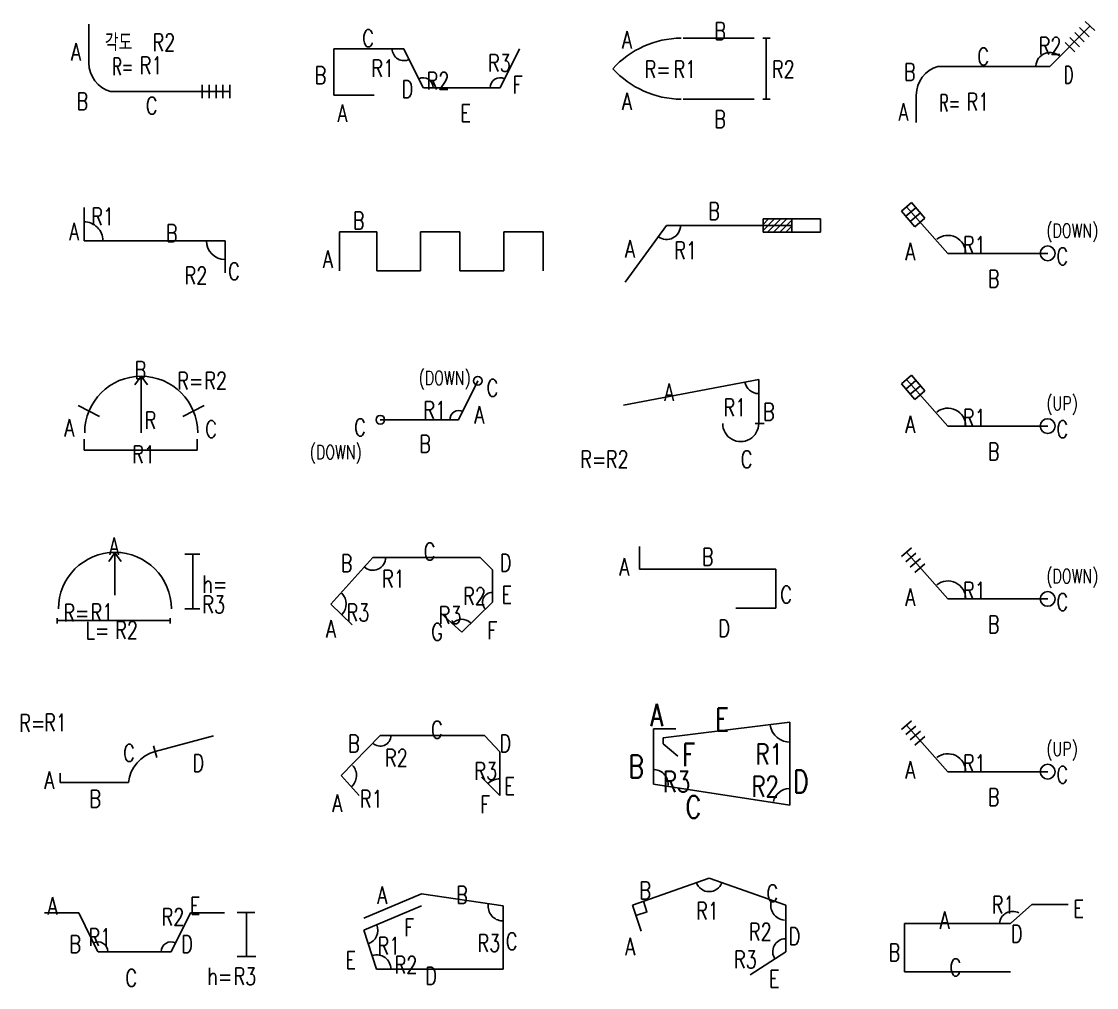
# Model space of a CAD drawing. Header units: millimetres. Extents: x -0.4 to 11.6, y -0.2 to 49.8.
# Drawn here: x 5.21 to 8.321, y 46.836 to 49.632 of the extents above; entities that cross this region are included whole.
import ezdxf
from ezdxf.enums import TextEntityAlignment as Align

# ---------------------------------------------------------------- set-up
doc = ezdxf.new("R2010")
doc.units = ezdxf.units.MM
for name, color, linetype in [('DIM', 7, 'Continuous'), ('SHOP', 2, 'Continuous'), ('TEXT', 3, 'Continuous'), ('TEXTSHOP', 3, 'Continuous')]:
    doc.layers.add(name, color=color, linetype=linetype)
doc.styles.add('ROMANS', font='romans.shx', dxfattribs={"width": 0.75, "bigfont": 'whgtxt.shx'})

# ---------------------------------------------------------------- blocks, each defined once
blk = doc.blocks.new('SSBAR_SHP_795')
at = {"color": 0}
for p, q in [((0.2341, 0.0535), (0.2852, 0.0535)), ((0.2611, -0.0725), (0.2611, 0.0538)), ((0.2341, -0.0735), (0.2881, -0.0735))]:
    blk.add_line(p, q, dxfattribs=at)
for centre, start, end in [((-0.1691, -0.0602), 359.9469, 116.1324), ((0.0427, -0.0602), 63.8676, 180.0531)]:
    blk.add_arc(centre, 0.0288, start, end, dxfattribs=at)
at = {"layer": 'SHOP', "color": 2}
for p, q in [((-0.3237, 0.0524), (-0.2248, 0.0524)), ((-0.2248, 0.0524), (-0.1691, -0.0602)), ((0.0984, 0.0524), (0.0427, -0.0602)), ((0.1973, 0.0524), (0.0984, 0.0524)), ((-0.1686, -0.0602), (0.0427, -0.0602))]:
    blk.add_line(p, q, dxfattribs=at)
at = {"layer": 'TEXTSHOP', "color": 4, "style": 'ROMANS', "width": 0.75}
blk.add_text('h=', height=0.05, dxfattribs=at).set_placement((0.1476, -0.1563))
for tag, p in [('A', (-0.3002, 0.0477)), ('C', (-0.0728, -0.1608))]:
    blk.add_attdef(tag, text='', height=0.05, dxfattribs=at).set_placement(p, align=Align.CENTER)
for tag, p in [('E', (0.0971, 0.0477)), ('R1', (-0.1963, -0.0429)), ('D', (0.0723, -0.063)), ('R3', (0.2235, -0.1563))]:
    blk.add_attdef(tag, p, '', height=0.05, dxfattribs=at)
for tag, p in [('R2', (0.0812, 0.0154)), ('B', (-0.2179, -0.0628))]:
    blk.add_attdef(tag, text='', height=0.05, dxfattribs=at).set_placement(p, align=Align.RIGHT)
blk = doc.blocks.new('SSBAR_SHP_796')
at = {"color": 2}
for p, q in [((-0.0033, 0.0198), (0.165, 0.0646)), ((-0.2782, -0.0701), (-0.2782, -0.0434)), ((-0.081, -0.0701), (-0.2782, -0.0701))]:
    blk.add_line(p, q, dxfattribs=at)
at = {"color": 40}
blk.add_line((-0.0078, 0.0359), (0.0016, 0.0022), dxfattribs=at)
at = {"color": 2}
blk.add_arc((0.0258, -0.0839), 0.1077, 105.6786, 172.6762, dxfattribs=at)
at = {"layer": 'TEXTSHOP', "color": 4, "style": 'ROMANS', "width": 0.75}
blk.add_text('R=', height=0.05, dxfattribs=at).set_placement((-0.3212, 0.0766), align=Align.RIGHT)
for tag, p in [('R1', (-0.3247, 0.078)), ('D', (0.1046, -0.0391))]:
    blk.add_attdef(tag, p, '', height=0.05, dxfattribs=at)
for tag, p in [('C', (-0.0624, -0.0096)), ('A', (-0.295, -0.0883))]:
    blk.add_attdef(tag, text='', height=0.05, dxfattribs=at).set_placement(p, align=Align.RIGHT)
blk.add_attdef('B', text='', height=0.05, dxfattribs=at).set_placement((-0.1769, -0.1423), align=Align.CENTER)
blk = doc.blocks.new('SSBAR_SHP_797')
at = {"color": 0}
for p, q in [((-0.1199, 0.0946), (-0.138, 0.0696)), ((-0.1199, -0.0283), (-0.1199, 0.0946)), ((-0.1199, 0.0946), (-0.1018, 0.0696))]:
    blk.add_line(p, q, dxfattribs=at)
at = {"color": 40}
for p, q in [((0.0826, 0.0902), (0.126, 0.0902)), ((0.1057, 0.0902), (0.1057, -0.0675)), ((0.0826, -0.0675), (0.126, -0.0675)), ((-0.287, -0.0945), (-0.287, -0.11)), ((-0.287, -0.1016), (0.04, -0.1016)), ((0.04, -0.0945), (0.04, -0.11))]:
    blk.add_line(p, q, dxfattribs=at)
blk.add_arc((-0.1199, -0.0678), 0.1635, 0, 180, dxfattribs=at)
at = {"layer": 'TEXTSHOP', "color": 4, "style": 'ROMANS', "width": 0.75}
for s, p in [('h=', (0.1332, -0.0215)), ('R=', (-0.2689, -0.1041)), ('L=    ', (-0.2051, -0.1554))]:
    blk.add_text(s, height=0.05, dxfattribs=at).set_placement(p)
blk.add_attdef('A', text='', height=0.05, dxfattribs=at).set_placement((-0.1221, 0.0884), align=Align.CENTER)
for tag, p in [('R3', (0.1332, -0.0805)), ('R1', (-0.1907, -0.1032)), ('R2', (-0.1193, -0.1543))]:
    blk.add_attdef(tag, p, '', height=0.05, dxfattribs=at)
blk = doc.blocks.new('SSBAR_SHP_798')
at = {"color": 0}
for q in [(-0.062, 0.0801), (-0.0258, 0.0801)]:
    blk.add_line((-0.0439, 0.1051), q, dxfattribs=at)
at = {"color": 7}
blk.add_line((-0.0439, -0.0581), (-0.0439, 0.1051), dxfattribs=at)
at = {"color": 40}
for p, q in [((-0.1643, -0.0112), (-0.2261, 0.0203)), ((0.0764, -0.0112), (0.1383, 0.0203)), ((-0.2091, -0.077), (-0.2091, -0.1087)), ((0.1185, -0.077), (0.1185, -0.1087)), ((-0.2091, -0.1087), (0.1185, -0.1087))]:
    blk.add_line(p, q, dxfattribs=at)
blk.add_arc((-0.0439, -0.0581), 0.1635, 0, 180, dxfattribs=at)
at = {"layer": 'TEXTSHOP', "color": 4, "style": 'ROMANS', "width": 0.75}
blk.add_text('R=', height=0.05, dxfattribs=at).set_placement((0.0606, 0.0667))
blk.add_text('R', height=0.05, dxfattribs=at).set_placement((-0.0172, 0.0028), align=Align.TOP_CENTER)
for tag, p in [('B', (-0.0461, 0.0982)), ('R1', (-0.0368, -0.1458))]:
    blk.add_attdef(tag, text='', height=0.05, dxfattribs=at).set_placement(p, align=Align.CENTER)
for tag, p in [('R2', (0.1388, 0.0676)), ('C', (0.1417, -0.0728))]:
    blk.add_attdef(tag, p, '', height=0.05, dxfattribs=at)
blk.add_attdef('A', text='', height=0.05, dxfattribs=at).set_placement((-0.2371, -0.0688), align=Align.RIGHT)
blk = doc.blocks.new('SSBAR_SHP_799')
at = {"color": 40}
for p, q in [((-0.2093, -0.0024), (-0.2093, 0.0932)), ((0.1993, -0.0024), (0.1993, -0.0954))]:
    blk.add_line(p, q, dxfattribs=at)
for centre, start, end in [((-0.2093, -0.0024), 0.0221, 90.0292), ((0.1993, -0.0024), 180.0221, 269.5539)]:
    blk.add_arc(centre, 0.0546, start, end, dxfattribs=at)
at = {"layer": 'SHOP', "color": 2}
blk.add_line((-0.2093, -0.0024), (0.1993, -0.0024), dxfattribs=at)
at = {"layer": 'TEXTSHOP', "color": 4, "style": 'ROMANS', "width": 0.75}
for tag, p in [('R1', (-0.1884, 0.0424)), ('C', (0.2079, -0.1161))]:
    blk.add_attdef(tag, p, '', height=0.05, dxfattribs=at)
for tag, p in [('A', (-0.2234, -0.0005)), ('R2', (0.1477, -0.1283))]:
    blk.add_attdef(tag, text='', height=0.05, dxfattribs=at).set_placement(p, align=Align.RIGHT)
blk.add_attdef('B', text='', height=0.05, dxfattribs=at).set_placement((0.0447, -0.0056), align=Align.CENTER)
blk = doc.blocks.new('SSBAR_SHP_800')
at = {"color": 40}
for p, q in [((0.1328, -0.0514), (0.1328, -0.0898)), ((0.1528, -0.0514), (0.1528, -0.0898)), ((0.1728, -0.0514), (0.1728, -0.0898)), ((0.1928, -0.0514), (0.1928, -0.0898)), ((0.2128, -0.0514), (0.2128, -0.0898))]:
    blk.add_line(p, q, dxfattribs=at)
at = {"color": 2}
blk.add_arc((-0.1094, 0.0119), 0.0858, 180, 254.2351, dxfattribs=at)
at = {"layer": 'SHOP', "color": 2}
for p, q in [((-0.1952, 0.0119), (-0.1952, 0.1245)), ((-0.1327, -0.0706), (0.2128, -0.0706))]:
    blk.add_line(p, q, dxfattribs=at)
at = {"layer": 'TEXTSHOP', "color": 4, "style": 'ROMANS', "width": 0.75}
blk.add_text('각도', height=0.05, dxfattribs=at).set_placement((-0.1489, 0.0463))
at = {"layer": 'TEXTSHOP', "color": 4, "style": 'ROMANS', "width": 0.6}
blk.add_text('R=', height=0.05, dxfattribs=at).set_placement((-0.097, -0.0236), align=Align.CENTER)
at = {"layer": 'TEXTSHOP', "color": 4, "style": 'ROMANS', "width": 0.75}
for tag, p in [('R2', (-0.0112, 0.0463)), ('R1', (-0.0482, -0.0201))]:
    blk.add_attdef(tag, p, '', height=0.05, dxfattribs=at)
for tag, p in [('A', (-0.2179, 0.019)), ('B', (-0.1972, -0.1241))]:
    blk.add_attdef(tag, text='', height=0.05, dxfattribs=at).set_placement(p, align=Align.RIGHT)
at = {"layer": 'TEXTSHOP', "color": 30, "true_color": 0xf8991e, "style": 'ROMANS', "width": 0.75}
blk.add_attdef('COUPLER1', text='', height=0.05, dxfattribs=at).set_placement((0.2021, 0.0098), align=Align.TOP_CENTER)
at = {"layer": 'TEXTSHOP', "color": 4, "style": 'ROMANS', "width": 0.75}
blk.add_attdef('C', text='', height=0.05, dxfattribs=at).set_placement((-0.0134, -0.1367), align=Align.CENTER)
blk = doc.blocks.new('SSBAR_SHP_895')
at = {"color": 7}
for centre, radius, start, end in [((0.2038, 0.0724), 0.0435, 173.5779, 266.1538), ((-0.1623, -0.1102), 0.0411, 0.4071, 106.959)]:
    blk.add_arc(centre, radius, start, end, dxfattribs=at)
at = {"layer": 'DIM', "color": 7}
blk.add_arc((-0.1998, 0.002), 0.0409, 287.6237, 22.77, dxfattribs=at)
at = {"layer": 'SHOP', "color": 2}
for p, q in [((-0.0321, 0.1076), (-0.1998, 0.0372)), ((-0.0321, 0.0724), (-0.1998, 0.002)), ((0.2038, 0.0724), (0.2038, -0.1102)), ((-0.1998, 0.002), (-0.1623, -0.1102)), ((-0.1623, -0.1102), (0.2038, -0.1102))]:
    blk.add_line(p, q, dxfattribs=at)
at = {"layer": 'SHOP'}
blk.add_line((-0.0321, 0.1076), (0.2038, 0.0724), dxfattribs=at)
at = {"layer": 'TEXTSHOP', "color": 4, "style": 'ROMANS', "width": 0.75}
for tag, p in [('A', (-0.1317, 0.079)), ('E', (-0.2218, -0.1098))]:
    blk.add_attdef(tag, text='', height=0.05, dxfattribs=at).set_placement(p, align=Align.RIGHT)
for tag, p in [('B', (0.0677, 0.0793)), ('F', (-0.0827, -0.0147)), ('R1', (-0.1598, -0.0679)), ('C', (0.2117, -0.0549)), ('R2', (-0.1104, -0.1232))]:
    blk.add_attdef(tag, p, '', height=0.05, dxfattribs=at)
for tag, p in [('R3', (0.1624, -0.06)), ('D', (-0.0048, -0.155))]:
    blk.add_attdef(tag, text='', height=0.05, dxfattribs=at).set_placement(p, align=Align.CENTER)
blk = doc.blocks.new('SSBAR_SHP_896')
at = {"color": 40}
for p, q in [((-0.152, 0.0654), (-0.2647, -0.0499)), ((-0.152, 0.0654), (0.1496, 0.0654)), ((0.1496, 0.0654), (0.1938, 0.0189)), ((0.1938, 0.0189), (0.1938, -0.1082)), ((-0.2647, -0.0499), (-0.2132, -0.108)), ((0.1938, -0.1082), (0.1408, -0.0551))]:
    blk.add_line(p, q, dxfattribs=at)
for centre, radius, start, end in [((-0.152, 0.0654), 0.0306, 224.8064, 0.9791), ((-0.2647, -0.0499), 0.044, 311.3679, 41.6134), ((0.1938, -0.1082), 0.0485, 89.2246, 134.2744)]:
    blk.add_arc(centre, radius, start, end, dxfattribs=at)
at = {"layer": 'TEXTSHOP', "color": 4, "style": 'ROMANS', "width": 0.75}
blk.add_attdef('C', text='', height=0.05, dxfattribs=at).set_placement((0.012, 0.0575), align=Align.CENTER)
for tag, p in [('B', (-0.2113, 0.0173)), ('R3', (0.1864, -0.0622)), ('A', (-0.2615, -0.1553)), ('F', (0.1664, -0.1592))]:
    blk.add_attdef(tag, text='', height=0.05, dxfattribs=at).set_placement(p, align=Align.RIGHT)
for tag, p in [('D', (0.1932, 0.0179)), ('R2', (-0.138, -0.024)), ('E', (0.2071, -0.1059)), ('R1', (-0.2106, -0.1428))]:
    blk.add_attdef(tag, p, '', height=0.05, dxfattribs=at)
blk = doc.blocks.new('SSBAR_SHP_897')
at = {"color": 40}
for p, q in [((-0.1731, 0.0808), (-0.295, -0.0538)), ((-0.1731, 0.0808), (0.1373, 0.0808)), ((0.1373, 0.0808), (0.1727, 0.0455)), ((0.1727, 0.0455), (0.1727, -0.0487)), ((-0.295, -0.0538), (-0.2335, -0.1141)), ((0.1727, -0.0487), (0.0839, -0.135)), ((0.0839, -0.135), (0.024, -0.0811))]:
    blk.add_line(p, q, dxfattribs=at)
for centre, radius, start, end in [((-0.1731, 0.0808), 0.0369, 224.8064, 0.9791), ((-0.295, -0.0538), 0.0445, 316.3525, 44.9797), ((0.1727, -0.0487), 0.0287, 90.1325, 225.5372), ((0.0839, -0.135), 0.0369, 46.1253, 137.6396)]:
    blk.add_arc(centre, radius, start, end, dxfattribs=at)
at = {"layer": 'TEXTSHOP', "color": 4, "style": 'ROMANS', "width": 0.75}
blk.add_attdef('C', text='', height=0.05, dxfattribs=at).set_placement((-0.0092, 0.073), align=Align.CENTER)
for tag, p in [('B', (-0.2324, 0.0391)), ('R2', (0.1539, -0.0561)), ('R3', (0.0832, -0.1108)), ('A', (-0.2799, -0.151)), ('G', (0.0297, -0.1596))]:
    blk.add_attdef(tag, text='', height=0.05, dxfattribs=at).set_placement(p, align=Align.RIGHT)
for tag, p in [('D', (0.1942, 0.0406)), ('R1', (-0.1468, -0.0057)), ('E', (0.1992, -0.0522)), ('R3', (-0.2493, -0.1037)), ('F', (0.1583, -0.1554))]:
    blk.add_attdef(tag, p, '', height=0.05, dxfattribs=at)
blk = doc.blocks.new('SSBAR_SHP_898')
at = {"color": 40}
for centre in [(0.1304, 0.0921), (-0.1517, -0.0204)]:
    blk.add_circle(centre, 0.0125, dxfattribs=at)
at = {"color": 0}
blk.add_arc((0.0761, -0.0204), 0.0266, 63.4205, 182.3844, dxfattribs=at)
at = {"layer": 'SHOP', "color": 2}
for p, q in [((0.1304, 0.0921), (0.0746, -0.0204)), ((0.0742, -0.0204), (-0.1517, -0.0204))]:
    blk.add_line(p, q, dxfattribs=at)
at = {"layer": 'TEXT', "color": 4, "style": 'ROMANS', "width": 0.75}
for p in [(0.1095, 0.0805), (-0.2055, -0.1343)]:
    blk.add_text('(DOWN)', height=0.04, dxfattribs=at).set_placement(p, align=Align.RIGHT)
blk.add_attdef('C', (0.156, 0.0467), '', height=0.05, dxfattribs=at)
blk.add_attdef('C', text='', height=0.05, dxfattribs=at).set_placement((-0.1937, -0.0676), align=Align.RIGHT)
at = {"layer": 'TEXTSHOP', "color": 4, "style": 'ROMANS', "width": 0.75}
blk.add_attdef('R1', text='', height=0.05, dxfattribs=at).set_placement((0.0389, -0.0177), align=Align.RIGHT)
blk.add_attdef('A', (0.1206, -0.0312), '', height=0.05, dxfattribs=at)
blk.add_attdef('B', text='', height=0.05, dxfattribs=at).set_placement((-0.022, -0.1153), align=Align.CENTER)
blk = doc.blocks.new('SSBAR_SHP_899')
at = {"color": 2}
for p, q in [((-0.2696, 0.0228), (-0.2696, -0.0897)), ((-0.1622, -0.0897), (-0.1622, 0.0228)), ((-0.0352, -0.0897), (-0.0352, 0.0228)), ((0.0785, 0.0228), (0.0785, -0.0897)), ((0.2056, -0.0897), (0.2056, 0.0228)), ((0.3193, 0.0228), (0.3193, -0.0897))]:
    blk.add_line(p, q, dxfattribs=at)
at = {"layer": 'SHOP', "color": 2}
for p, q in [((-0.2696, 0.0228), (-0.1622, 0.0228)), ((0.0785, 0.0228), (-0.0352, 0.0228)), ((0.3193, 0.0228), (0.2056, 0.0228)), ((-0.1622, -0.0897), (-0.0352, -0.0897)), ((0.0785, -0.0897), (0.2056, -0.0897))]:
    blk.add_line(p, q, dxfattribs=at)
at = {"layer": 'TEXTSHOP', "color": 4, "style": 'ROMANS', "width": 0.75}
blk.add_attdef('B', text='', height=0.05, dxfattribs=at).set_placement((-0.2145, 0.0307), align=Align.CENTER)
blk.add_attdef('A', text='', height=0.05, dxfattribs=at).set_placement((-0.2887, -0.0805), align=Align.RIGHT)
blk = doc.blocks.new('SSBAR_SHP_900')
at = {"color": 2}
for p, q in [((-0.2862, 0.0528), (-0.2862, -0.0811)), ((-0.2862, -0.0811), (-0.1699, -0.0811))]:
    blk.add_line(p, q, dxfattribs=at)
at = {"color": 7}
blk.add_arc((-0.0832, 0.0528), 0.0342, 180.1112, 297.9151, dxfattribs=at)
at = {"color": 0}
for centre, start, end in [((-0.0275, -0.0598), 359.9469, 116.1324), ((0.195, -0.0598), 63.8676, 180.0531)]:
    blk.add_arc(centre, 0.0288, start, end, dxfattribs=at)
at = {"layer": 'SHOP', "color": 2}
for p, q in [((-0.2862, 0.0528), (-0.0832, 0.0528)), ((-0.0832, 0.0528), (-0.0275, -0.0598)), ((0.2508, 0.0528), (0.195, -0.0598)), ((-0.027, -0.0598), (0.195, -0.0598))]:
    blk.add_line(p, q, dxfattribs=at)
at = {"layer": 'TEXTSHOP', "color": 4, "style": 'ROMANS', "width": 0.75}
for tag, p in [('C', (-0.1869, 0.0584)), ('E', (0.0949, -0.1585))]:
    blk.add_attdef(tag, text='', height=0.05, dxfattribs=at).set_placement(p, align=Align.CENTER)
for tag, p in [('R3', (0.2259, -0.0132)), ('B', (-0.3078, -0.0488)), ('R1', (-0.1115, -0.0287)), ('D', (-0.0562, -0.0889))]:
    blk.add_attdef(tag, text='', height=0.05, dxfattribs=at).set_placement(p, align=Align.RIGHT)
for tag, p in [('R2', (-0.0177, -0.065)), ('F', (0.2311, -0.0766)), ('A', (-0.2756, -0.1585))]:
    blk.add_attdef(tag, p, '', height=0.05, dxfattribs=at)
blk = doc.blocks.new('SSBAR_SHP_995')
at = {"color": 40}
blk.add_line((-0.2216, 0.0748), (-0.1963, -0.0006), dxfattribs=at)
at = {"color": 7}
blk.add_line((-0.19, 0.0863), (-0.1798, 0.0559), dxfattribs=at)
at = {"color": 2}
blk.add_line((0.2216, -0.0599), (0.1185, -0.1272), dxfattribs=at)
at = {"color": 7}
for centre, radius, start, end in [((0, 0.1527), 0.0389, 199.4188, 340.3122), ((0.2216, 0.0748), 0.0434, 162.9599, 265.4785), ((0.2216, -0.0599), 0.0374, 91.535, 213.5664)]:
    blk.add_arc(centre, radius, start, end, dxfattribs=at)
at = {"layer": 'SHOP', "color": 2}
for p, q in [((0, 0.1527), (-0.2216, 0.0748)), ((0, 0.1527), (0.2216, 0.0748)), ((0.2216, 0.0748), (0.2216, -0.0599))]:
    blk.add_line(p, q, dxfattribs=at)
at = {"layer": 'SHOP', "color": 7}
blk.add_line((-0.1796, 0.0558), (-0.2118, 0.0445), dxfattribs=at)
at = {"layer": 'TEXTSHOP', "color": 4, "style": 'ROMANS', "width": 0.75}
for tag, p in [('B', (-0.1681, 0.0923)), ('R2', (0.1811, -0.0272)), ('A', (-0.2137, -0.07)), ('R3', (0.1382, -0.1077))]:
    blk.add_attdef(tag, text='', height=0.05, dxfattribs=at).set_placement(p, align=Align.RIGHT)
for tag, p in [('C', (0.1661, 0.084)), ('D', (0.2304, -0.0403)), ('E', (0.1732, -0.1635))]:
    blk.add_attdef(tag, p, '', height=0.05, dxfattribs=at)
blk.add_attdef('R1', text='', height=0.05, dxfattribs=at).set_placement((-0.0044, 0.033), align=Align.CENTER)
blk = doc.blocks.new('SSBAR_SHP_996')
at = {"color": 2}
blk.add_line((-0.1614, 0.0848), (-0.096, 0.0848), dxfattribs=at)
at = {"color": 7}
for centre, radius, start, end in [((0.2338, 0.104), 0.0576, 188.9927, 271.9641), ((-0.1614, -0.0753), 0.0425, 352.1442, 85.5227), ((0.2338, -0.1363), 0.0488, 92.8598, 166.9129)]:
    blk.add_arc(centre, radius, start, end, dxfattribs=at)
at = {"layer": 'SHOP', "color": 2}
for p, q in [((0.2338, 0.104), (-0.1333, 0.0588)), ((0.2338, 0.104), (0.2338, -0.1363)), ((-0.1614, 0.0848), (-0.1614, -0.0753)), ((-0.1333, 0.0588), (-0.1333, 0.0412)), ((-0.0905, 0.0056), (-0.1333, 0.0412)), ((0.2338, -0.1363), (-0.1614, -0.0753))]:
    blk.add_line(p, q, dxfattribs=at)
at = {"layer": 'TEXTSHOP', "color": 4, "style": 'ROMANS', "width": 0.75}
for tag, height, p in [('A', 0.0652, (-0.1325, 0.0925)), ('R1', 0.06, (0.2135, -0.0184)), ('B', 0.0652, (-0.1889, -0.0567)), ('R2', 0.06, (0.2014, -0.112)), ('C', 0.0652, (-0.0236, -0.1738))]:
    blk.add_attdef(tag, text='', height=height, dxfattribs=at).set_placement(p, align=Align.RIGHT)
blk.add_attdef('E', text='', height=0.0652, dxfattribs=at).set_placement((0.0375, 0.0794), align=Align.CENTER)
for tag, p, height in [('F', (-0.0777, -0.0226), 0.0652), ('R3', (-0.134, -0.0979), 0.06), ('D', (0.2437, -0.1002), 0.0652)]:
    blk.add_attdef(tag, p, '', height=height, dxfattribs=at)
blk = doc.blocks.new('SSBAR_SHP_997')
at = {"color": 40}
blk.add_line((-0.2019, 0.0471), (-0.2019, 0.1124), dxfattribs=at)
at = {"layer": 'SHOP', "color": 2}
for p, q in [((-0.2019, 0.0471), (0.1936, 0.0471)), ((0.1936, 0.0471), (0.1936, -0.0654)), ((0.077, -0.0654), (0.1936, -0.0654))]:
    blk.add_line(p, q, dxfattribs=at)
at = {"layer": 'TEXTSHOP', "color": 4, "style": 'ROMANS', "width": 0.75}
blk.add_attdef('B', text='', height=0.05, dxfattribs=at).set_placement((-0.0043, 0.0579), align=Align.CENTER)
for tag, p in [('A', (-0.2309, 0.0288)), ('D', (0.0605, -0.1491))]:
    blk.add_attdef(tag, text='', height=0.05, dxfattribs=at).set_placement(p, align=Align.RIGHT)
blk.add_attdef('C', (0.2061, -0.0516), '', height=0.05, dxfattribs=at)
blk = doc.blocks.new('SSBAR_SHP_998')
at = {"color": 2}
for p, q in [((0.1435, 0.0955), (-0.2481, 0.0212)), ((0.1435, -0.0318), (0.1435, 0.0955)), ((0.1329, -0.0318), (0.159, -0.0318))]:
    blk.add_line(p, q, dxfattribs=at)
at = {"color": 0}
blk.add_arc((0.1435, 0.0955), 0.0405, 188.4683, 268.6356, dxfattribs=at)
at = {"color": 2}
blk.add_arc((0.0914, -0.0318), 0.0521, 180, 0.1184, dxfattribs=at)
at = {"layer": 'TEXTSHOP', "color": 4, "style": 'ROMANS', "width": 0.75}
blk.add_text('R=', height=0.05, dxfattribs=at).set_placement((-0.373, -0.1601))
for tag, p in [('A', (-0.1012, 0.0343)), ('R1', (0.1076, -0.01))]:
    blk.add_attdef(tag, text='', height=0.05, dxfattribs=at).set_placement(p, align=Align.RIGHT)
for tag, p in [('B', (0.1562, -0.0226)), ('R2', (-0.2988, -0.1601)), ('C', (0.0914, -0.1601))]:
    blk.add_attdef(tag, p, '', height=0.05, dxfattribs=at)
blk = doc.blocks.new('SSBAR_SHP_999')
at = {"color": 40}
for p, q in [((0.1562, 0.0448), (0.1719, 0.0606)), ((0.1562, 0.0272), (0.1896, 0.0606)), ((0.1562, 0.0606), (0.2391, 0.0606)), ((0.1562, 0.0223), (0.1562, 0.0606)), ((0.169, 0.0223), (0.2073, 0.0606)), ((0.1866, 0.0223), (0.225, 0.0606)), ((0.2043, 0.0223), (0.2391, 0.0571)), ((0.222, 0.0223), (0.2391, 0.0394)), ((0.2391, 0.0606), (0.2391, 0.0223)), ((0.2391, 0.0606), (0.3221, 0.0606)), ((0.2391, 0.0223), (0.2391, 0.0606)), ((0.3221, 0.0606), (0.3221, 0.0223)), ((0.2391, 0.0223), (0.1562, 0.0223)), ((0.3221, 0.0223), (0.2391, 0.0223))]:
    blk.add_line(p, q, dxfattribs=at)
at = {"color": 0}
blk.add_arc((-0.1231, 0.0414), 0.0402, 233.808, 0, dxfattribs=at)
at = {"layer": 'SHOP', "color": 2}
for q in [(-0.2433, -0.1226), (0.2391, 0.0414)]:
    blk.add_line((-0.1231, 0.0414), q, dxfattribs=at)
at = {"layer": 'TEXTSHOP', "color": 4, "style": 'ROMANS', "width": 0.75}
blk.add_attdef('B', text='', height=0.05, dxfattribs=at).set_placement((0.0143, 0.0583), align=Align.CENTER)
at = {"layer": 'TEXTSHOP', "color": 30, "true_color": 0xf8991e, "style": 'ROMANS', "width": 0.75}
for tag, p in [('T1', (0.1977, 0.0682)), ('O1', (0.2806, 0.0682))]:
    blk.add_attdef(tag, text='', height=0.05, dxfattribs=at).set_placement(p, align=Align.CENTER)
blk.add_attdef('COUPLER1', text='', height=0.05, dxfattribs=at).set_placement((0.2391, 0.0147), align=Align.TOP_CENTER)
at = {"layer": 'TEXTSHOP', "color": 4, "style": 'ROMANS', "width": 0.75}
blk.add_attdef('A', text='', height=0.05, dxfattribs=at).set_placement((-0.2143, -0.051), align=Align.RIGHT)
blk.add_attdef('R1', (-0.1007, -0.0555), '', height=0.05, dxfattribs=at)
blk = doc.blocks.new('SSBAR_SHP_1000')
at = {"color": 2}
for p, q in [((0.1308, 0.0839), (-0.0748, 0.0839)), ((0.1764, 0.0839), (0.1555, 0.0839)), ((0.1308, -0.0931), (-0.0748, -0.0931)), ((0.1764, -0.0931), (0.1555, -0.0931))]:
    blk.add_line(p, q, dxfattribs=at)
at = {"color": 40}
blk.add_line((0.165, 0.0839), (0.165, -0.0931), dxfattribs=at)
at = {"color": 2}
for centre, start, end in [((-0.078, -0.1885), 90.643, 137.5381), ((-0.078, 0.1793), 222.4619, 269.357)]:
    blk.add_arc(centre, 0.2724, start, end, dxfattribs=at)
at = {"layer": 'TEXTSHOP', "color": 4, "style": 'ROMANS', "width": 0.75}
blk.add_text('R=', height=0.05, dxfattribs=at).set_placement((-0.1868, -0.0315))
for p in [(0.0319, 0.0793), (0.0319, -0.1757)]:
    blk.add_attdef('B', text='', height=0.05, dxfattribs=at).set_placement(p, align=Align.CENTER)
for p in [(-0.2231, 0.0541), (-0.2231, -0.1241)]:
    blk.add_attdef('A', text='', height=0.05, dxfattribs=at).set_placement(p, align=Align.RIGHT)
for tag, p in [('R1', (-0.1032, -0.0315)), ('R2', (0.1819, -0.0315))]:
    blk.add_attdef(tag, p, '', height=0.05, dxfattribs=at)
blk = doc.blocks.new('SSBAR_SHP_1095')
at = {"color": 0}
blk.add_arc((0.0785, 0.0181), 0.0385, 62.0963, 173.8293, dxfattribs=at)
at = {"layer": 'SHOP', "color": 2}
for p, q in [((0.0722, 0.0216), (0.1345, 0.077)), ((0.1345, 0.077), (0.2397, 0.077)), ((-0.2345, -0.118), (-0.2345, 0.0216)), ((-0.2345, 0.0216), (0.0722, 0.0216)), ((-0.2345, -0.118), (0.0722, -0.118))]:
    blk.add_line(p, q, dxfattribs=at)
at = {"layer": 'TEXTSHOP', "color": 4, "style": 'ROMANS', "width": 0.75}
for tag, p in [('R1', (0.0843, 0.0508)), ('B', (-0.2469, -0.0869))]:
    blk.add_attdef(tag, text='', height=0.05, dxfattribs=at).set_placement(p, align=Align.RIGHT)
for tag, p in [('E', (0.2542, 0.0395)), ('D', (0.0737, -0.0331))]:
    blk.add_attdef(tag, p, '', height=0.05, dxfattribs=at)
for tag, p in [('A', (-0.1179, 0.0065)), ('C', (-0.0869, -0.1303))]:
    blk.add_attdef(tag, text='', height=0.05, dxfattribs=at).set_placement(p, align=Align.CENTER)
blk = doc.blocks.new('SSBAR_SHP_1096')
at = {"color": 7}
for p, q in [((-0.2144, 0.1084), (-0.2435, 0.0835)), ((-0.2144, 0.1084), (-0.2435, 0.0835)), ((-0.2014, 0.0931), (-0.2306, 0.0683)), ((-0.1884, 0.0779), (-0.2176, 0.053)), ((-0.1754, 0.0627), (-0.2046, 0.0378))]:
    blk.add_line(p, q, dxfattribs=at)
at = {"color": 2}
for q in [(-0.229, 0.0959), (0.1801, -0.039)]:
    blk.add_line((-0.109, -0.039), q, dxfattribs=at)
at = {"color": 40}
blk.add_circle((0.1801, -0.039), 0.0214, dxfattribs=at)
at = {"color": 0}
blk.add_arc((-0.109, -0.039), 0.0519, 359.8153, 128.0912, dxfattribs=at)
at = {"layer": 'TEXTSHOP', "color": 4, "style": 'ROMANS', "width": 0.75}
blk.add_text('(UP)', height=0.04, dxfattribs=at).set_placement((0.176, 0.0068))
at = {"layer": 'TEXTSHOP', "color": 30, "true_color": 0xf8991e, "style": 'ROMANS', "width": 0.75}
blk.add_attdef('COUPLER1', text='', height=0.05, dxfattribs=at).set_placement((-0.2144, 0.1226), align=Align.BOTTOM_CENTER)
at = {"layer": 'TEXTSHOP', "color": 4, "style": 'ROMANS', "width": 0.75}
for tag, p in [('R1', (-0.0652, -0.0402)), ('C', (0.2056, -0.0731))]:
    blk.add_attdef(tag, p, '', height=0.05, dxfattribs=at)
blk.add_attdef('A', text='', height=0.05, dxfattribs=at).set_placement((-0.2031, -0.0588), align=Align.RIGHT)
blk.add_attdef('B', text='', height=0.05, dxfattribs=at).set_placement((0.0236, -0.1377), align=Align.CENTER)
blk = doc.blocks.new('SSBAR_SHP_1097')
at = {"color": 7}
for p, q in [((-0.2144, 0.1084), (-0.2435, 0.0835)), ((-0.2144, 0.1084), (-0.2435, 0.0835)), ((-0.2014, 0.0931), (-0.2306, 0.0683)), ((-0.1884, 0.0779), (-0.2176, 0.053)), ((-0.1754, 0.0627), (-0.2046, 0.0378))]:
    blk.add_line(p, q, dxfattribs=at)
at = {"color": 2}
for q in [(-0.229, 0.0959), (0.1801, -0.039)]:
    blk.add_line((-0.109, -0.039), q, dxfattribs=at)
at = {"color": 40}
blk.add_circle((0.1801, -0.039), 0.0214, dxfattribs=at)
at = {"color": 0}
blk.add_arc((-0.109, -0.039), 0.0519, 359.8153, 128.0912, dxfattribs=at)
at = {"layer": 'TEXTSHOP', "color": 4, "style": 'ROMANS', "width": 0.75}
blk.add_text('(DOWN)', height=0.04, dxfattribs=at).set_placement((0.176, 0.0068))
at = {"layer": 'TEXTSHOP', "color": 30, "true_color": 0xf8991e, "style": 'ROMANS', "width": 0.75}
blk.add_attdef('COUPLER1', text='', height=0.05, dxfattribs=at).set_placement((-0.2144, 0.1245), align=Align.BOTTOM_CENTER)
at = {"layer": 'TEXTSHOP', "color": 4, "style": 'ROMANS', "width": 0.75}
for tag, p in [('R1', (-0.0652, -0.0402)), ('C', (0.2056, -0.0731))]:
    blk.add_attdef(tag, p, '', height=0.05, dxfattribs=at)
blk.add_attdef('A', text='', height=0.05, dxfattribs=at).set_placement((-0.2031, -0.0588), align=Align.RIGHT)
blk.add_attdef('B', text='', height=0.05, dxfattribs=at).set_placement((0.0236, -0.1377), align=Align.CENTER)
blk = doc.blocks.new('SSBAR_SHP_1098')
at = {"color": 7}
for p, q in [((-0.2144, 0.1084), (-0.2435, 0.0835)), ((-0.2144, 0.1084), (-0.2435, 0.0835)), ((-0.2014, 0.0931), (-0.2306, 0.0683)), ((-0.1884, 0.0779), (-0.2176, 0.053)), ((-0.1754, 0.0627), (-0.2046, 0.0378))]:
    blk.add_line(p, q, dxfattribs=at)
at = {"color": 2}
for q in [(-0.229, 0.0959), (0.1801, -0.039)]:
    blk.add_line((-0.109, -0.039), q, dxfattribs=at)
at = {"color": 0}
for p, q in [((-0.1754, 0.0627), (-0.2144, 0.1084)), ((-0.2046, 0.0378), (-0.2435, 0.0835))]:
    blk.add_line(p, q, dxfattribs=at)
at = {"color": 40}
blk.add_circle((0.1801, -0.039), 0.0214, dxfattribs=at)
at = {"color": 0}
blk.add_arc((-0.109, -0.039), 0.0519, 359.8153, 128.0912, dxfattribs=at)
at = {"layer": 'TEXTSHOP', "color": 4, "style": 'ROMANS', "width": 0.75}
blk.add_text('(UP)', height=0.04, dxfattribs=at).set_placement((0.176, 0.0068))
at = {"layer": 'TEXTSHOP', "color": 30, "true_color": 0xf8991e, "style": 'ROMANS', "width": 0.75}
for tag, p in [('O1', (-0.1689, 0.1303)), ('T1', (-0.1689, 0.0486))]:
    blk.add_attdef(tag, text='', height=0.05, dxfattribs=at).set_placement(p, align=Align.MIDDLE_LEFT)
blk.add_attdef('COUPLER1', text='', height=0.05, dxfattribs=at).set_placement((-0.2574, 0.0669), align=Align.MIDDLE_RIGHT)
at = {"layer": 'TEXTSHOP', "color": 4, "style": 'ROMANS', "width": 0.75}
for tag, p in [('R1', (-0.0652, -0.0402)), ('C', (0.2056, -0.0731))]:
    blk.add_attdef(tag, p, '', height=0.05, dxfattribs=at)
blk.add_attdef('A', text='', height=0.05, dxfattribs=at).set_placement((-0.2031, -0.0588), align=Align.RIGHT)
blk.add_attdef('B', text='', height=0.05, dxfattribs=at).set_placement((0.0236, -0.1377), align=Align.CENTER)
blk = doc.blocks.new('SSBAR_SHP_1099')
at = {"color": 7}
for p, q in [((-0.2144, 0.1084), (-0.2435, 0.0835)), ((-0.2144, 0.1084), (-0.2435, 0.0835)), ((-0.2014, 0.0931), (-0.2306, 0.0683)), ((-0.1884, 0.0779), (-0.2176, 0.053)), ((-0.1754, 0.0627), (-0.2046, 0.0378))]:
    blk.add_line(p, q, dxfattribs=at)
at = {"color": 2}
for q in [(-0.229, 0.0959), (0.1801, -0.039)]:
    blk.add_line((-0.109, -0.039), q, dxfattribs=at)
at = {"color": 0}
for p, q in [((-0.1754, 0.0627), (-0.2144, 0.1084)), ((-0.2046, 0.0378), (-0.2435, 0.0835))]:
    blk.add_line(p, q, dxfattribs=at)
at = {"color": 40}
blk.add_circle((0.1801, -0.039), 0.0214, dxfattribs=at)
at = {"color": 0}
blk.add_arc((-0.109, -0.039), 0.0519, 359.8153, 128.0912, dxfattribs=at)
at = {"layer": 'TEXTSHOP', "color": 4, "style": 'ROMANS', "width": 0.75}
blk.add_text('(DOWN)', height=0.04, dxfattribs=at).set_placement((0.176, 0.0068))
at = {"layer": 'TEXTSHOP', "color": 30, "true_color": 0xf8991e, "style": 'ROMANS', "width": 0.75}
for tag, p in [('O1', (-0.1638, 0.1233)), ('T1', (-0.1638, 0.0415))]:
    blk.add_attdef(tag, text='', height=0.05, dxfattribs=at).set_placement(p, align=Align.MIDDLE_LEFT)
blk.add_attdef('COUPLER1', text='', height=0.05, dxfattribs=at).set_placement((-0.2546, 0.0669), align=Align.MIDDLE_RIGHT)
at = {"layer": 'TEXTSHOP', "color": 4, "style": 'ROMANS', "width": 0.75}
for tag, p in [('R1', (-0.0652, -0.0402)), ('C', (0.2056, -0.0731))]:
    blk.add_attdef(tag, p, '', height=0.05, dxfattribs=at)
blk.add_attdef('A', text='', height=0.05, dxfattribs=at).set_placement((-0.2031, -0.0588), align=Align.RIGHT)
blk.add_attdef('B', text='', height=0.05, dxfattribs=at).set_placement((0.0236, -0.1377), align=Align.CENTER)
blk = doc.blocks.new('SSBAR_SHP_1100')
at = {"color": 40}
for p, q in [((0.3164, 0.1055), (0.2885, 0.1319)), ((0.3024, 0.1187), (0.1867, 0.0015)), ((0.286, 0.0735), (0.2582, 0.0998)), ((0.2998, 0.088), (0.2719, 0.1144)), ((0.2585, 0.0444), (0.2307, 0.0708)), ((0.2722, 0.059), (0.2444, 0.0853))]:
    blk.add_line(p, q, dxfattribs=at)
for centre, radius, start, end in [((0.1867, 0.0015), 0.0409, 44.1765, 177.3215), ((-0.1145, -0.081), 0.0858, 105.7649, 180)]:
    blk.add_arc(centre, radius, start, end, dxfattribs=at)
at = {"layer": 'SHOP', "color": 2}
for p, q in [((-0.1378, 0.0015), (0.1867, 0.0015)), ((-0.2002, -0.081), (-0.2002, -0.16))]:
    blk.add_line(p, q, dxfattribs=at)
at = {"layer": 'TEXTSHOP', "color": 4, "style": 'ROMANS', "width": 0.6}
blk.add_text('R=', height=0.05, dxfattribs=at).set_placement((-0.1036, -0.129), align=Align.CENTER)
at = {"layer": 'TEXTSHOP', "color": 30, "true_color": 0xf8991e, "style": 'ROMANS', "width": 0.75}
blk.add_attdef('COUPLER1', text='', height=0.05, dxfattribs=at).set_placement((0.2885, 0.1461), align=Align.BOTTOM_CENTER)
at = {"layer": 'TEXTSHOP', "color": 4, "style": 'ROMANS', "width": 0.75}
for tag, p in [('R2', (0.2199, 0.0362)), ('C', (0.0102, 0.0056)), ('B', (-0.2022, -0.0393)), ('A', (-0.2229, -0.1548))]:
    blk.add_attdef(tag, text='', height=0.05, dxfattribs=at).set_placement(p, align=Align.RIGHT)
at = {"layer": 'TEXTSHOP', "color": 4, "style": 'ROMANS'}
for tag, p, width in [('D', (0.2273, -0.0474), 0.6), ('R1', (-0.0548, -0.1254), 0.75)]:
    blk.add_attdef(tag, p, '', height=0.05, dxfattribs=dict(at, width=width))

msp = doc.modelspace()

# ---------------------------------------------------------------- block references
for name, p, values in [('SSBAR_SHP_1100', (8, 49.5), {'A': 'A', 'C': 'C', 'B': 'B', 'R1': 'R1', 'D': 'D', 'R2': 'R2'}), ('SSBAR_SHP_800', (5.6, 49.5), {'A': 'A', 'C': 'C', 'B': 'B', 'R1': 'R1', 'R2': 'R2'}), ('SSBAR_SHP_900', (6.4, 49.5), {'B': 'B', 'C': 'C', 'E': 'E', 'D': 'D', 'F': 'F', 'R2': 'R2', 'R3': 'R3', 'A': 'A', 'R1': 'R1'}), ('SSBAR_SHP_999', (7.2, 49), {'A': 'A', 'B': 'B', 'R1': 'R1'}), ('SSBAR_SHP_1099', (8, 49), {'R1': 'R1', 'B': 'B', 'A': 'A', 'C': 'C'}), ('SSBAR_SHP_799', (5.6, 49), {'C': 'C', 'R2': 'R2', 'B': 'B', 'A': 'A', 'R1': 'R1'}), ('SSBAR_SHP_899', (6.4, 49), {'A': 'A', 'B': 'B'}), ('SSBAR_SHP_798', (5.6, 48.5), {'C': 'C', 'B': 'B', 'A': 'A', 'R1': 'R1', 'R2': 'R2'}), ('SSBAR_SHP_1098', (8, 48.5), {'R1': 'R1', 'B': 'B', 'A': 'A', 'C': 'C'}), ('SSBAR_SHP_998', (7.2, 48.5), {'R1': 'R1', 'B': 'B', 'A': 'A', 'C': 'C', 'R2': 'R2'}), ('SSBAR_SHP_797', (5.6, 48), {'A': 'A', 'R2': 'R2', 'R1': 'R1', 'R3': 'R3'}), ('SSBAR_SHP_997', (7.2, 48), {'B': 'B', 'D': 'D', 'C': 'C', 'A': 'A'}), ('SSBAR_SHP_1097', (8, 48), {'R1': 'R1', 'B': 'B', 'A': 'A', 'C': 'C'}), ('SSBAR_SHP_996', (7.2, 47.5), {'B': 'B', 'E': 'E', 'C': 'C', 'A': 'A', 'D': 'D', 'R1': 'R1', 'R2': 'R2', 'R3': 'R3', 'F': 'F'}), ('SSBAR_SHP_796', (5.6, 47.5), {'R1': 'R1', 'B': 'B', 'D': 'D', 'C': 'C', 'A': 'A'}), ('SSBAR_SHP_1096', (8, 47.5), {'R1': 'R1', 'B': 'B', 'A': 'A', 'C': 'C'}), ('SSBAR_SHP_896', (6.4, 47.5), {'R2': 'R2', 'A': 'A', 'B': 'B', 'C': 'C', 'E': 'E', 'F': 'F', 'R3': 'R3', 'D': 'D', 'R1': 'R1'}), ('SSBAR_SHP_995', (7.2, 47), {'D': 'D', 'C': 'C', 'R1': 'R1', 'B': 'B', 'R2': 'R2', 'R3': 'R3', 'E': 'E', 'A': 'A'}), ('SSBAR_SHP_895', (6.4, 47), {'E': 'E', 'C': 'C', 'B': 'B', 'R3': 'R3', 'R2': 'R2', 'A': 'A', 'D': 'D', 'F': 'F', 'R1': 'R1'}), ('SSBAR_SHP_795', (5.6, 47), {'A': 'A', 'B': 'B', 'D': 'D', 'C': 'C', 'E': 'E', 'R1': 'R1', 'R2': 'R2', 'R3': 'R3'}), ('SSBAR_SHP_1095', (8, 47), {'B': 'B', 'E': 'E', 'C': 'C', 'R1': 'R1', 'D': 'D', 'A': 'A'})]:
    msp.add_blockref(name, p).add_auto_attribs(values)
ref = msp.add_blockref('SSBAR_SHP_1000', (7.2, 49.5))
ref.add_attrib('R1', 'R1', (7.0968, 49.4685), dxfattribs={"layer": 'TEXTSHOP', "color": 4, "height": 0.05, "style": 'ROMANS', "width": 0.75})
ref.add_attrib('A', 'A', dxfattribs={"layer": 'TEXTSHOP', "color": 4, "height": 0.05, "style": 'ROMANS', "width": 0.75}).set_placement((6.9769, 49.5541), align=Align.RIGHT)
ref.add_attrib('B', 'B', dxfattribs={"layer": 'TEXTSHOP', "color": 4, "height": 0.05, "style": 'ROMANS', "width": 0.75}).set_placement((7.2319, 49.5793), align=Align.CENTER)
ref.add_attrib('A', 'A', dxfattribs={"layer": 'TEXTSHOP', "color": 4, "height": 0.05, "style": 'ROMANS', "width": 0.75}).set_placement((6.9769, 49.3759), align=Align.RIGHT)
ref.add_attrib('B', 'B', dxfattribs={"layer": 'TEXTSHOP', "color": 4, "height": 0.05, "style": 'ROMANS', "width": 0.75}).set_placement((7.2319, 49.3243), align=Align.CENTER)
ref.add_attrib('R2', 'R2', (7.3819, 49.4685), dxfattribs={"layer": 'TEXTSHOP', "color": 4, "height": 0.05, "style": 'ROMANS', "width": 0.75})
ref = msp.add_blockref('SSBAR_SHP_898', (6.4, 48.5))
ref.add_attrib('A', 'A', (6.5206, 48.4688), dxfattribs={"layer": 'TEXTSHOP', "color": 4, "height": 0.05, "style": 'ROMANS', "width": 0.75})
ref.add_attrib('B', 'B', dxfattribs={"layer": 'TEXTSHOP', "color": 4, "height": 0.05, "style": 'ROMANS', "width": 0.75}).set_placement((6.378, 48.3847), align=Align.CENTER)
ref.add_attrib('R1', 'R1', dxfattribs={"layer": 'TEXTSHOP', "color": 4, "height": 0.05, "style": 'ROMANS', "width": 0.75}).set_placement((6.4389, 48.4823), align=Align.RIGHT)
ref.add_attrib('C', 'C', dxfattribs={"layer": 'TEXT', "color": 4, "height": 0.05, "style": 'ROMANS', "width": 0.75}).set_placement((6.2063, 48.4324), align=Align.RIGHT)
ref.add_attrib('C', 'C', (6.556, 48.5467), dxfattribs={"layer": 'TEXT', "color": 4, "height": 0.05, "style": 'ROMANS', "width": 0.75})
ref = msp.add_blockref('SSBAR_SHP_897', (6.4, 48))
ref.add_attrib('R1', 'R1', (6.2532, 47.9943), dxfattribs={"layer": 'TEXTSHOP', "color": 4, "height": 0.05, "style": 'ROMANS', "width": 0.75})
ref.add_attrib('A', 'A', dxfattribs={"layer": 'TEXTSHOP', "color": 4, "height": 0.05, "style": 'ROMANS', "width": 0.75}).set_placement((6.1201, 47.849), align=Align.RIGHT)
ref.add_attrib('B', 'B', dxfattribs={"layer": 'TEXTSHOP', "color": 4, "height": 0.05, "style": 'ROMANS', "width": 0.75}).set_placement((6.1676, 48.0391), align=Align.RIGHT)
ref.add_attrib('C', 'C', dxfattribs={"layer": 'TEXTSHOP', "color": 4, "height": 0.05, "style": 'ROMANS', "width": 0.75}).set_placement((6.3908, 48.073), align=Align.CENTER)
ref.add_attrib('D', 'D', (6.5942, 48.0406), dxfattribs={"layer": 'TEXTSHOP', "color": 4, "height": 0.05, "style": 'ROMANS', "width": 0.75})
ref.add_attrib('E', 'E', (6.5992, 47.9478), dxfattribs={"layer": 'TEXTSHOP', "color": 4, "height": 0.05, "style": 'ROMANS', "width": 0.75})
ref.add_attrib('F', 'F', (6.5583, 47.8446), dxfattribs={"layer": 'TEXTSHOP', "color": 4, "height": 0.05, "style": 'ROMANS', "width": 0.75})
ref.add_attrib('G', 'G', dxfattribs={"layer": 'TEXTSHOP', "color": 4, "height": 0.05, "style": 'ROMANS', "width": 0.75}).set_placement((6.4297, 47.8404), align=Align.RIGHT)
ref.add_attrib('R2', 'R2', dxfattribs={"layer": 'TEXTSHOP', "color": 4, "height": 0.05, "style": 'ROMANS', "width": 0.75}).set_placement((6.5539, 47.9439), align=Align.RIGHT)
ref.add_attrib('R3', 'R3', (6.1507, 47.8963), dxfattribs={"layer": 'TEXTSHOP', "color": 4, "height": 0.05, "style": 'ROMANS', "width": 0.75})
ref.add_attrib('R3', 'R3', dxfattribs={"layer": 'TEXTSHOP', "color": 4, "height": 0.05, "style": 'ROMANS', "width": 0.75}).set_placement((6.4832, 47.8892), align=Align.RIGHT)

doc.saveas('drawing.dxf')
